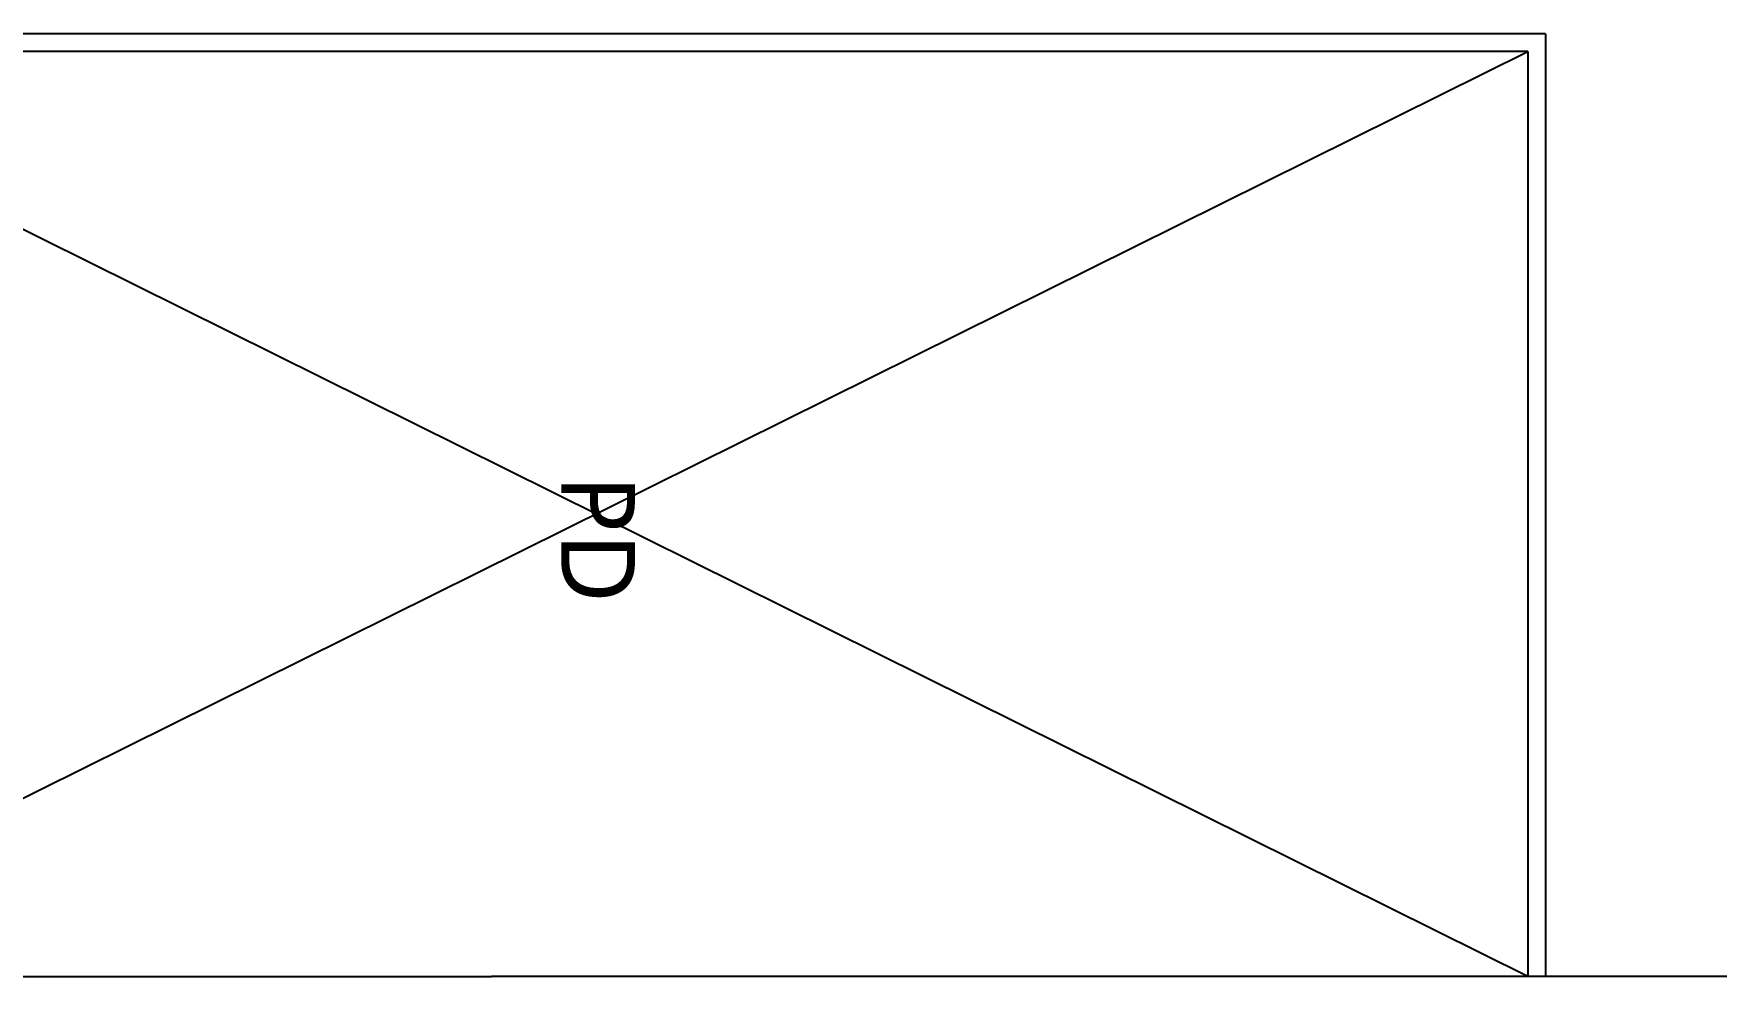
# Model space of a CAD drawing. Header units: millimetres. Extents: x -33000 to 294000, y 0 to 42408.
# Drawn here: x 230414 to 233271, y 18375 to 19975 of the extents above; entities that cross this region are included whole.
import ezdxf
from ezdxf.enums import TextEntityAlignment as Align

# ---------------------------------------------------------------- set-up
doc = ezdxf.new("R2010")
doc.units = ezdxf.units.MM
doc.header["$LTSCALE"] = 50
doc.layers.add('arch', color=8, linetype='Continuous')
doc.layers.add('실명', color=9, linetype='Continuous')
doc.styles.add('XR-Unit-Plan$0$맑은 고딕', font='malgun.ttf')

msp = doc.modelspace()

# ---------------------------------------------------------------- linework, layer by layer
at = {"layer": 'arch', "linetype": 'Continuous'}
for p, q in [((232981.2, 19974.6), (229756.2, 19974.6)), ((232981.2, 19974.6), (232981.2, 18374.6)), ((232951.2, 19944.6), (229786.2, 19944.6)), ((232951.2, 19944.6), (232951.2, 18374.6))]:
    msp.add_line(p, q, dxfattribs=at)
at = {"layer": 'arch'}
for p, q in [((232951.2, 18374.6), (229786.2, 19944.6)), ((229786.2, 18374.6), (232951.2, 19944.6))]:
    msp.add_line(p, q, dxfattribs=at)
at = {"layer": 'arch', "ltscale": 25}
for p in [(228741.2, 18374.6), (236826.2, 18374.6)]:
    msp.add_line(p, (231191.2, 18374.6), dxfattribs=at)

# ---------------------------------------------------------------- texts
at = {"layer": '실명', "style": 'XR-Unit-Plan$0$맑은 고딕'}
msp.add_text('PD', height=125, rotation=270, dxfattribs=at).set_placement((231372.4, 19116.8), align=Align.MIDDLE_CENTER)

doc.saveas('drawing.dxf')
